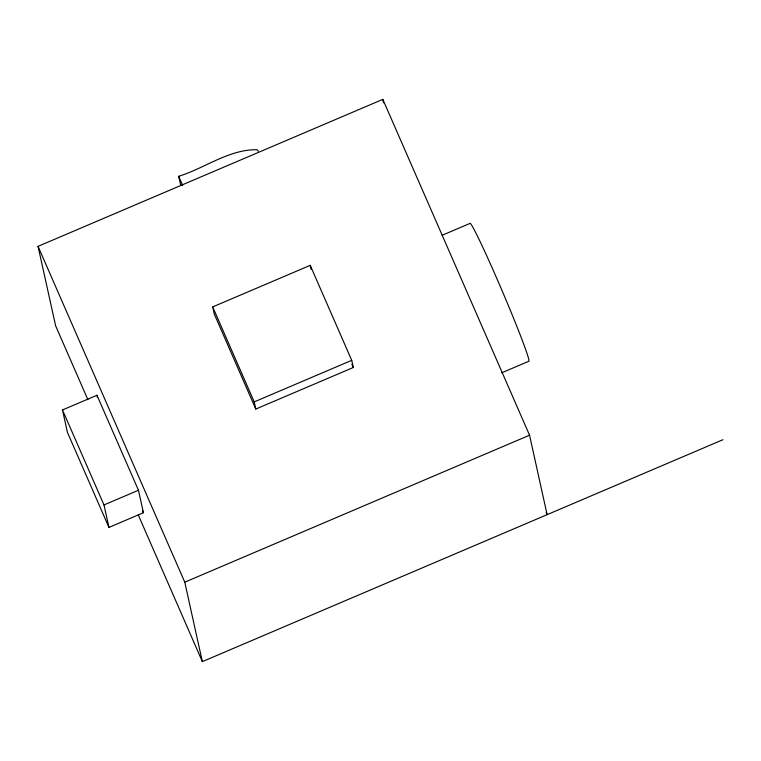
<?xml version="1.0" encoding="UTF-8"?>
<svg xmlns="http://www.w3.org/2000/svg" width="761" height="761" viewBox="0 0 761 761"><rect width="100%" height="100%" fill="white"/><g stroke="black" fill="none" stroke-linecap="round" stroke-linejoin="round"><path stroke-width="1.14" d="M180.728 185.494L178.702 176.295C204.5 168.352 229.223 149.146 257.104 149.727L258.321 151.23M87.905 399.696L55.62 325.794L38.05 246.345L382.821 99.368L529.551 435.206L547.121 514.655L546.17 512.486M212.709 306.911L310.222 265.342L351.725 360.334L353.304 367.487L255.791 409.057L214.288 314.065L212.709 306.911L254.212 401.903L255.791 409.057M442.179 235.263L470.193 223.325A75.025 3.073 66.9 0 1 503.649 294.355A75.025 3.073 66.9 0 1 528.705 361.304L501.765 372.785M62.488 409.951L96.961 395.254L138.464 490.246L143.429 512.714L108.956 527.421L67.453 432.429L62.488 409.951L103.991 504.943L108.956 527.421M254.212 401.903L351.725 360.334M103.991 504.943L138.464 490.246M722.95 439.706L202.35 661.632L184.78 582.184L529.551 435.206M351.896 364.243L353.304 367.487M178.702 176.295L182.659 185.361M38.05 246.345L184.78 582.184M142.488 510.564L143.429 512.714M138.245 514.902L202.35 661.632M382.821 99.368L383.582 102.821M310.222 265.342L311.125 269.432M96.961 395.254L97.456 397.499"/></g></svg>
